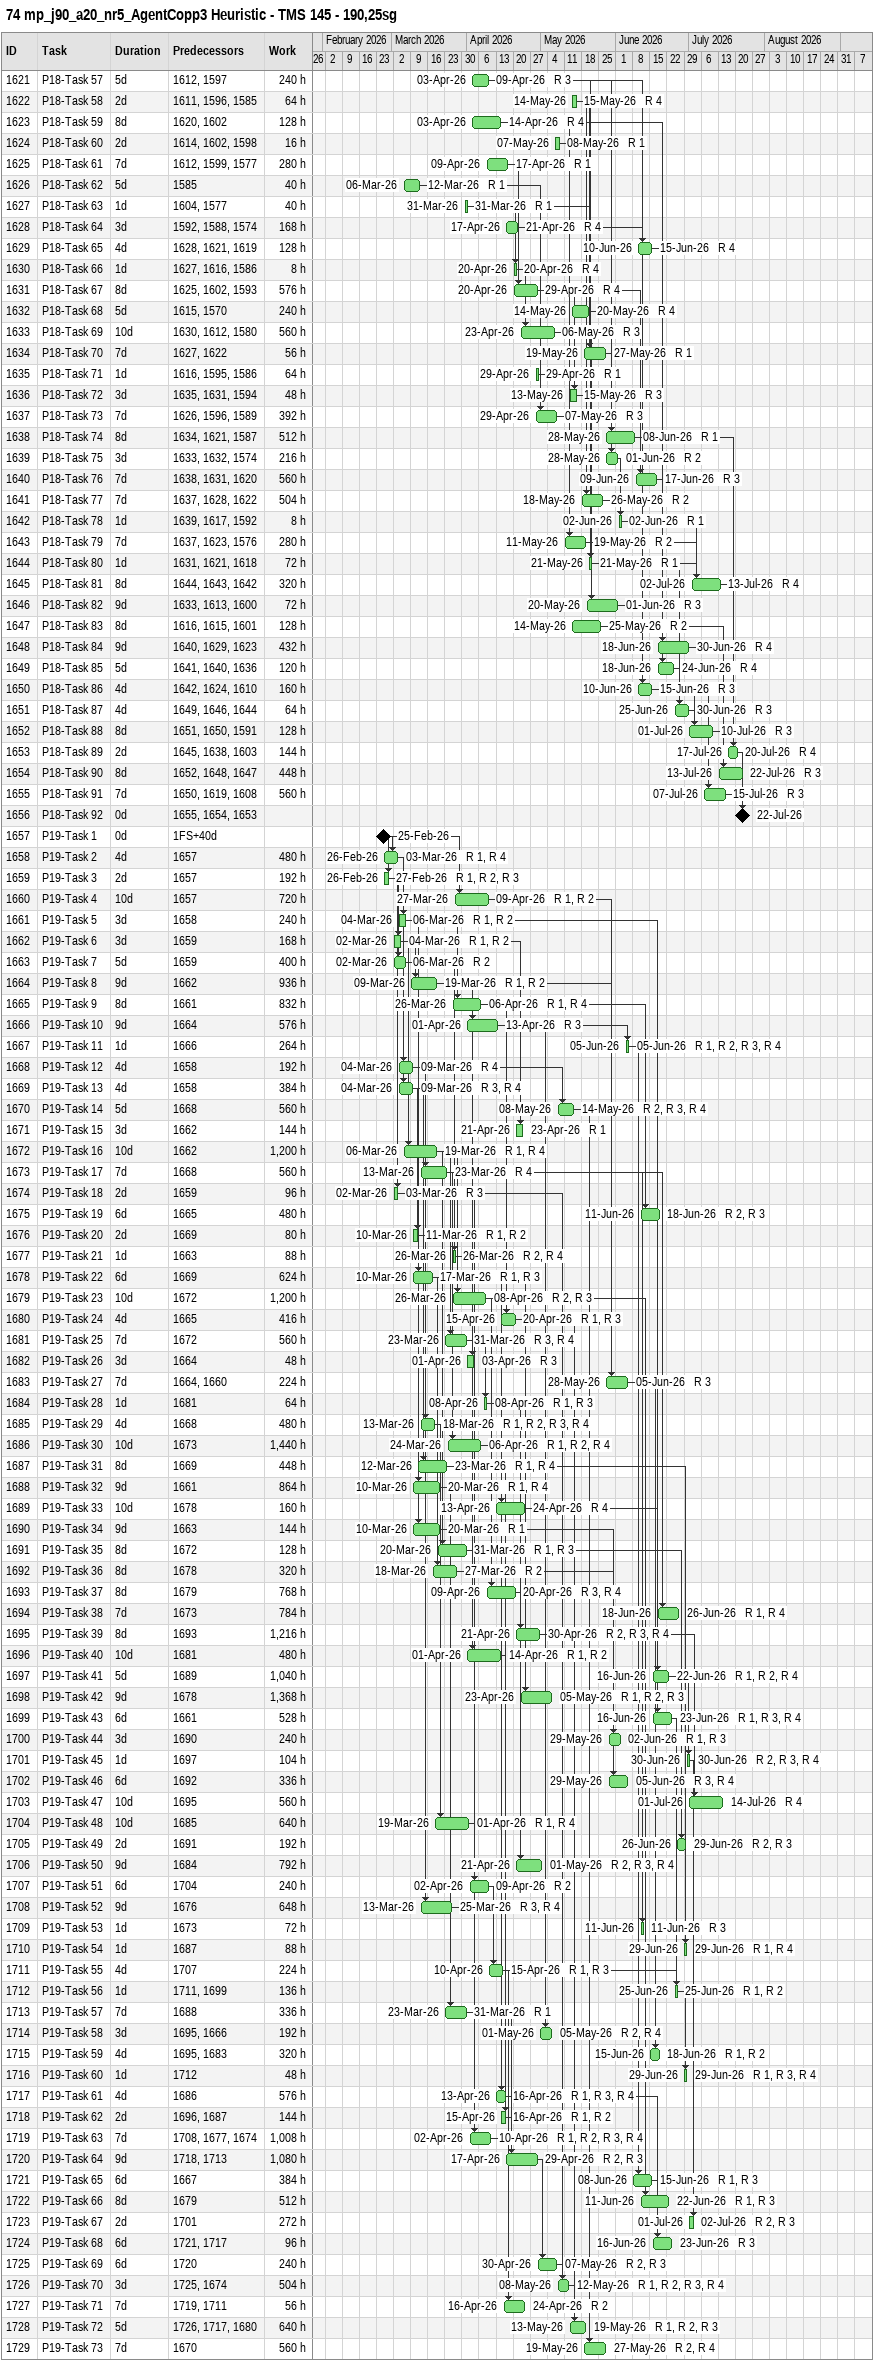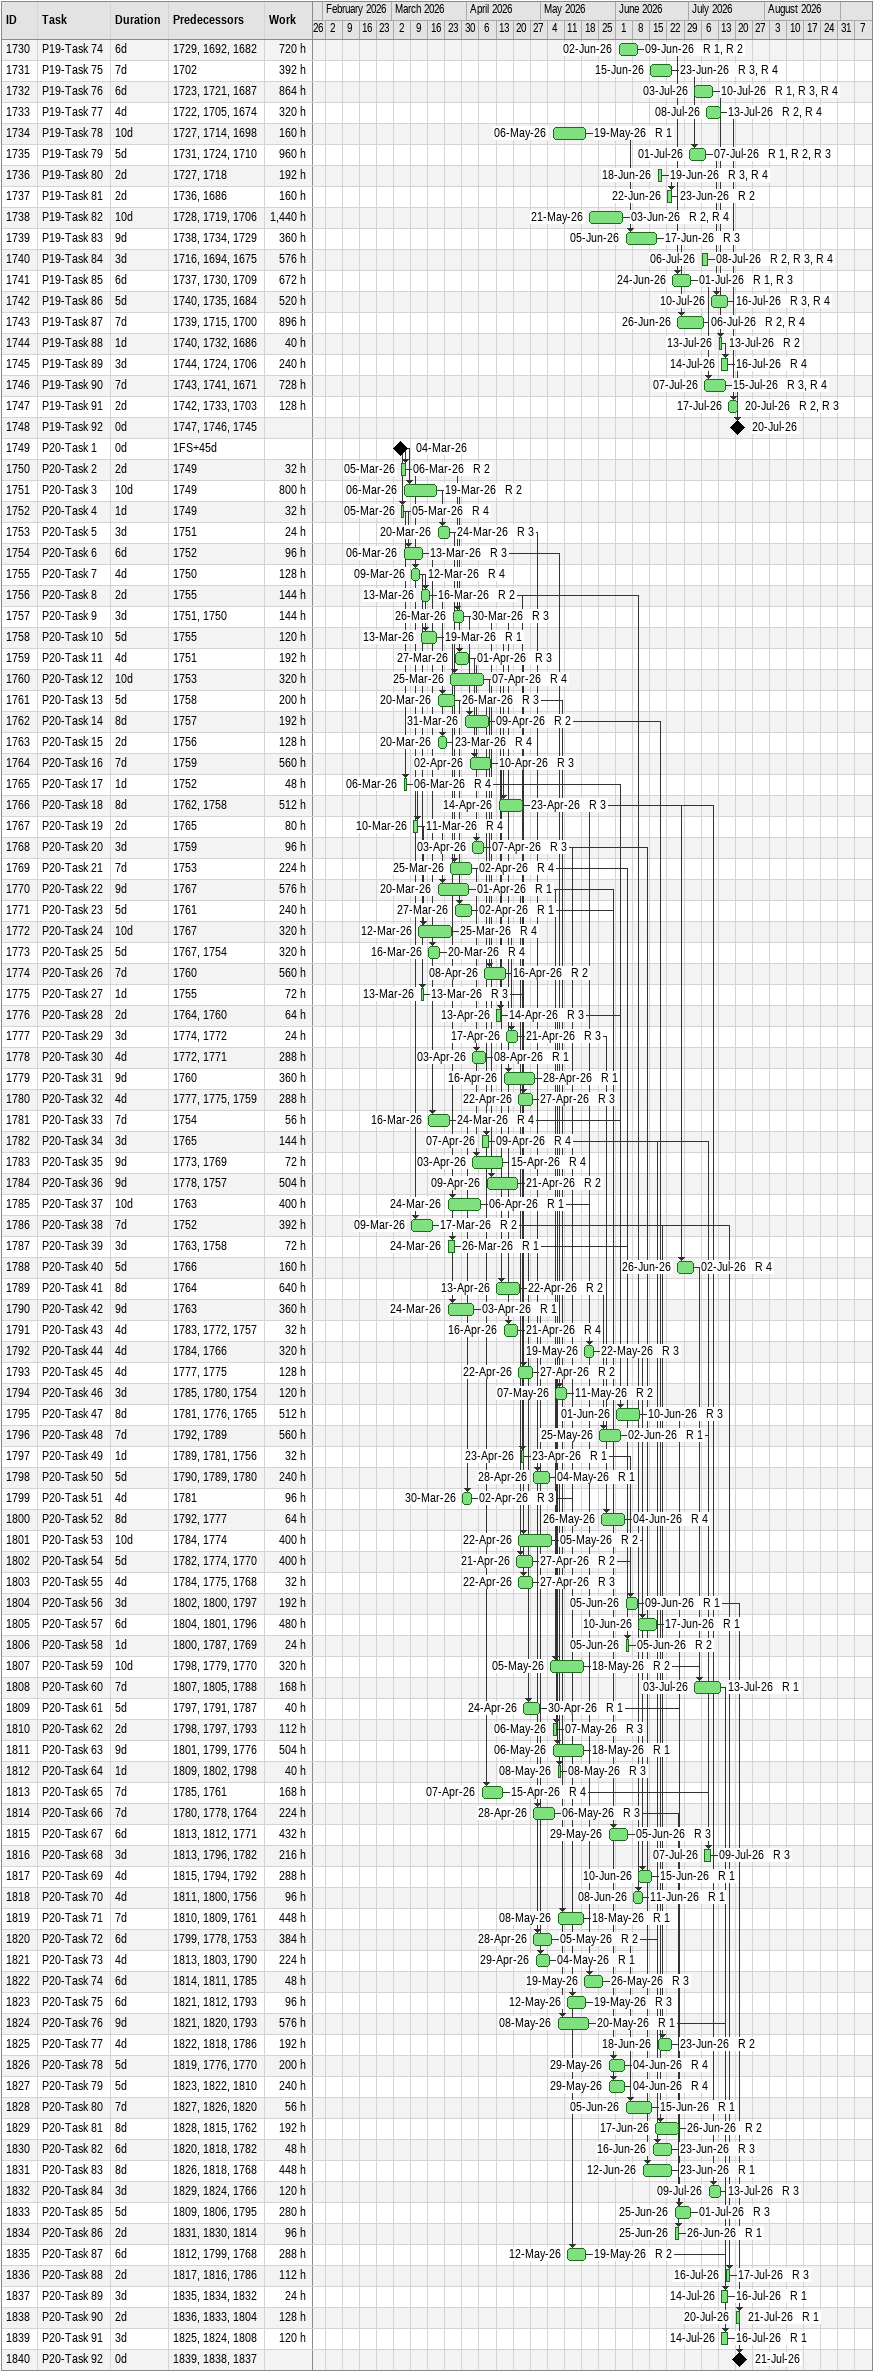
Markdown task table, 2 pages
74 mp_j90_a20_nr5_AgentCopp3 Heuristic - TMS 145 - 190,25sg

| ID | Task | Duration | Start | Finish | Predecessors | Resources | Work (h) |
|---|---|---|---|---|---|---|---|
| 1621 | P18-Task 57 | 5d | 2026-04-03 | 2026-04-09 | 1612, 1597 | R 3 | 240 |
| 1622 | P18-Task 58 | 2d | 2026-05-14 | 2026-05-15 | 1611, 1596, 1585 | R 4 | 64 |
| 1623 | P18-Task 59 | 8d | 2026-04-03 | 2026-04-14 | 1620, 1602 | R 4 | 128 |
| 1624 | P18-Task 60 | 2d | 2026-05-07 | 2026-05-08 | 1614, 1602, 1598 | R 1 | 16 |
| 1625 | P18-Task 61 | 7d | 2026-04-09 | 2026-04-17 | 1612, 1599, 1577 | R 1 | 280 |
| 1626 | P18-Task 62 | 5d | 2026-03-06 | 2026-03-12 | 1585 | R 1 | 40 |
| 1627 | P18-Task 63 | 1d | 2026-03-31 | 2026-03-31 | 1604, 1577 | R 1 | 40 |
| 1628 | P18-Task 64 | 3d | 2026-04-17 | 2026-04-21 | 1592, 1588, 1574 | R 4 | 168 |
| 1629 | P18-Task 65 | 4d | 2026-06-10 | 2026-06-15 | 1628, 1621, 1619 | R 4 | 128 |
| 1630 | P18-Task 66 | 1d | 2026-04-20 | 2026-04-20 | 1627, 1616, 1586 | R 4 | 8 |
| 1631 | P18-Task 67 | 8d | 2026-04-20 | 2026-04-29 | 1625, 1602, 1593 | R 4 | 576 |
| 1632 | P18-Task 68 | 5d | 2026-05-14 | 2026-05-20 | 1615, 1570 | R 4 | 240 |
| 1633 | P18-Task 69 | 10d | 2026-04-23 | 2026-05-06 | 1630, 1612, 1580 | R 3 | 560 |
| 1634 | P18-Task 70 | 7d | 2026-05-19 | 2026-05-27 | 1627, 1622 | R 1 | 56 |
| 1635 | P18-Task 71 | 1d | 2026-04-29 | 2026-04-29 | 1616, 1595, 1586 | R 1 | 64 |
| 1636 | P18-Task 72 | 3d | 2026-05-13 | 2026-05-15 | 1635, 1631, 1594 | R 3 | 48 |
| 1637 | P18-Task 73 | 7d | 2026-04-29 | 2026-05-07 | 1626, 1596, 1589 | R 3 | 392 |
| 1638 | P18-Task 74 | 8d | 2026-05-28 | 2026-06-08 | 1634, 1621, 1587 | R 1 | 512 |
| 1639 | P18-Task 75 | 3d | 2026-05-28 | 2026-06-01 | 1633, 1632, 1574 | R 2 | 216 |
| 1640 | P18-Task 76 | 7d | 2026-06-09 | 2026-06-17 | 1638, 1631, 1620 | R 3 | 560 |
| 1641 | P18-Task 77 | 7d | 2026-05-18 | 2026-05-26 | 1637, 1628, 1622 | R 2 | 504 |
| 1642 | P18-Task 78 | 1d | 2026-06-02 | 2026-06-02 | 1639, 1617, 1592 | R 1 | 8 |
| 1643 | P18-Task 79 | 7d | 2026-05-11 | 2026-05-19 | 1637, 1623, 1576 | R 2 | 280 |
| 1644 | P18-Task 80 | 1d | 2026-05-21 | 2026-05-21 | 1631, 1621, 1618 | R 1 | 72 |
| 1645 | P18-Task 81 | 8d | 2026-07-02 | 2026-07-13 | 1644, 1643, 1642 | R 4 | 320 |
| 1646 | P18-Task 82 | 9d | 2026-05-20 | 2026-06-01 | 1633, 1613, 1600 | R 3 | 72 |
| 1647 | P18-Task 83 | 8d | 2026-05-14 | 2026-05-25 | 1616, 1615, 1601 | R 2 | 128 |
| 1648 | P18-Task 84 | 9d | 2026-06-18 | 2026-06-30 | 1640, 1629, 1623 | R 4 | 432 |
| 1649 | P18-Task 85 | 5d | 2026-06-18 | 2026-06-24 | 1641, 1640, 1636 | R 4 | 120 |
| 1650 | P18-Task 86 | 4d | 2026-06-10 | 2026-06-15 | 1642, 1624, 1610 | R 3 | 160 |
| 1651 | P18-Task 87 | 4d | 2026-06-25 | 2026-06-30 | 1649, 1646, 1644 | R 3 | 64 |
| 1652 | P18-Task 88 | 8d | 2026-07-01 | 2026-07-10 | 1651, 1650, 1591 | R 3 | 128 |
| 1653 | P18-Task 89 | 2d | 2026-07-17 | 2026-07-20 | 1645, 1638, 1603 | R 4 | 144 |
| 1654 | P18-Task 90 | 8d | 2026-07-13 | 2026-07-22 | 1652, 1648, 1647 | R 3 | 448 |
| 1655 | P18-Task 91 | 7d | 2026-07-07 | 2026-07-15 | 1650, 1619, 1608 | R 3 | 560 |
| 1656 | P18-Task 92 | 0d | 2026-07-22 | 2026-07-22 | 1655, 1654, 1653 |  |  |
| 1657 | P19-Task 1 | 0d | 2026-02-25 | 2026-02-25 | 1FS+40d |  |  |
| 1658 | P19-Task 2 | 4d | 2026-02-26 | 2026-03-03 | 1657 | R 1, R 4 | 480 |
| 1659 | P19-Task 3 | 2d | 2026-02-26 | 2026-02-27 | 1657 | R 1, R 2, R 3 | 192 |
| 1660 | P19-Task 4 | 10d | 2026-03-27 | 2026-04-09 | 1657 | R 1, R 2 | 720 |
| 1661 | P19-Task 5 | 3d | 2026-03-04 | 2026-03-06 | 1658 | R 1, R 2 | 240 |
| 1662 | P19-Task 6 | 3d | 2026-03-02 | 2026-03-04 | 1659 | R 1, R 2 | 168 |
| 1663 | P19-Task 7 | 5d | 2026-03-02 | 2026-03-06 | 1659 | R 2 | 400 |
| 1664 | P19-Task 8 | 9d | 2026-03-09 | 2026-03-19 | 1662 | R 1, R 2 | 936 |
| 1665 | P19-Task 9 | 8d | 2026-03-26 | 2026-04-06 | 1661 | R 1, R 4 | 832 |
| 1666 | P19-Task 10 | 9d | 2026-04-01 | 2026-04-13 | 1664 | R 3 | 576 |
| 1667 | P19-Task 11 | 1d | 2026-06-05 | 2026-06-05 | 1666 | R 1, R 2, R 3, R 4 | 264 |
| 1668 | P19-Task 12 | 4d | 2026-03-04 | 2026-03-09 | 1658 | R 4 | 192 |
| 1669 | P19-Task 13 | 4d | 2026-03-04 | 2026-03-09 | 1658 | R 3, R 4 | 384 |
| 1670 | P19-Task 14 | 5d | 2026-05-08 | 2026-05-14 | 1668 | R 2, R 3, R 4 | 560 |
| 1671 | P19-Task 15 | 3d | 2026-04-21 | 2026-04-23 | 1662 | R 1 | 144 |
| 1672 | P19-Task 16 | 10d | 2026-03-06 | 2026-03-19 | 1662 | R 1, R 4 | 1200 |
| 1673 | P19-Task 17 | 7d | 2026-03-13 | 2026-03-23 | 1668 | R 4 | 560 |
| 1674 | P19-Task 18 | 2d | 2026-03-02 | 2026-03-03 | 1659 | R 3 | 96 |
| 1675 | P19-Task 19 | 6d | 2026-06-11 | 2026-06-18 | 1665 | R 2, R 3 | 480 |
| 1676 | P19-Task 20 | 2d | 2026-03-10 | 2026-03-11 | 1669 | R 1, R 2 | 80 |
| 1677 | P19-Task 21 | 1d | 2026-03-26 | 2026-03-26 | 1663 | R 2, R 4 | 88 |
| 1678 | P19-Task 22 | 6d | 2026-03-10 | 2026-03-17 | 1669 | R 1, R 3 | 624 |
| 1679 | P19-Task 23 | 10d | 2026-03-26 | 2026-04-08 | 1672 | R 2, R 3 | 1200 |
| 1680 | P19-Task 24 | 4d | 2026-04-15 | 2026-04-20 | 1665 | R 1, R 3 | 416 |
| 1681 | P19-Task 25 | 7d | 2026-03-23 | 2026-03-31 | 1672 | R 3, R 4 | 560 |
| 1682 | P19-Task 26 | 3d | 2026-04-01 | 2026-04-03 | 1664 | R 3 | 48 |
| 1683 | P19-Task 27 | 7d | 2026-05-28 | 2026-06-05 | 1664, 1660 | R 3 | 224 |
| 1684 | P19-Task 28 | 1d | 2026-04-08 | 2026-04-08 | 1681 | R 1, R 3 | 64 |
| 1685 | P19-Task 29 | 4d | 2026-03-13 | 2026-03-18 | 1668 | R 1, R 2, R 3, R 4 | 480 |
| 1686 | P19-Task 30 | 10d | 2026-03-24 | 2026-04-06 | 1673 | R 1, R 2, R 4 | 1440 |
| 1687 | P19-Task 31 | 8d | 2026-03-12 | 2026-03-23 | 1669 | R 1, R 4 | 448 |
| 1688 | P19-Task 32 | 9d | 2026-03-10 | 2026-03-20 | 1661 | R 1, R 4 | 864 |
| 1689 | P19-Task 33 | 10d | 2026-04-13 | 2026-04-24 | 1678 | R 4 | 160 |
| 1690 | P19-Task 34 | 9d | 2026-03-10 | 2026-03-20 | 1663 | R 1 | 144 |
| 1691 | P19-Task 35 | 8d | 2026-03-20 | 2026-03-31 | 1672 | R 1, R 3 | 128 |
| 1692 | P19-Task 36 | 8d | 2026-03-18 | 2026-03-27 | 1678 | R 2 | 320 |
| 1693 | P19-Task 37 | 8d | 2026-04-09 | 2026-04-20 | 1679 | R 3, R 4 | 768 |
| 1694 | P19-Task 38 | 7d | 2026-06-18 | 2026-06-26 | 1673 | R 1, R 4 | 784 |
| 1695 | P19-Task 39 | 8d | 2026-04-21 | 2026-04-30 | 1693 | R 2, R 3, R 4 | 1216 |
| 1696 | P19-Task 40 | 10d | 2026-04-01 | 2026-04-14 | 1681 | R 1, R 2 | 480 |
| 1697 | P19-Task 41 | 5d | 2026-06-16 | 2026-06-22 | 1689 | R 1, R 2, R 4 | 1040 |
| 1698 | P19-Task 42 | 9d | 2026-04-23 | 2026-05-05 | 1678 | R 1, R 2, R 3 | 1368 |
| 1699 | P19-Task 43 | 6d | 2026-06-16 | 2026-06-23 | 1661 | R 1, R 3, R 4 | 528 |
| 1700 | P19-Task 44 | 3d | 2026-05-29 | 2026-06-02 | 1690 | R 1, R 3 | 240 |
| 1701 | P19-Task 45 | 1d | 2026-06-30 | 2026-06-30 | 1697 | R 2, R 3, R 4 | 104 |
| 1702 | P19-Task 46 | 6d | 2026-05-29 | 2026-06-05 | 1692 | R 3, R 4 | 336 |
| 1703 | P19-Task 47 | 10d | 2026-07-01 | 2026-07-14 | 1695 | R 4 | 560 |
| 1704 | P19-Task 48 | 10d | 2026-03-19 | 2026-04-01 | 1685 | R 1, R 4 | 640 |
| 1705 | P19-Task 49 | 2d | 2026-06-26 | 2026-06-29 | 1691 | R 2, R 3 | 192 |
| 1706 | P19-Task 50 | 9d | 2026-04-21 | 2026-05-01 | 1684 | R 2, R 3, R 4 | 792 |
| 1707 | P19-Task 51 | 6d | 2026-04-02 | 2026-04-09 | 1704 | R 2 | 240 |
| 1708 | P19-Task 52 | 9d | 2026-03-13 | 2026-03-25 | 1676 | R 3, R 4 | 648 |
| 1709 | P19-Task 53 | 1d | 2026-06-11 | 2026-06-11 | 1673 | R 3 | 72 |
| 1710 | P19-Task 54 | 1d | 2026-06-29 | 2026-06-29 | 1687 | R 1, R 4 | 88 |
| 1711 | P19-Task 55 | 4d | 2026-04-10 | 2026-04-15 | 1707 | R 1, R 3 | 224 |
| 1712 | P19-Task 56 | 1d | 2026-06-25 | 2026-06-25 | 1711, 1699 | R 1, R 2 | 136 |
| 1713 | P19-Task 57 | 7d | 2026-03-23 | 2026-03-31 | 1688 | R 1 | 336 |
| 1714 | P19-Task 58 | 3d | 2026-05-01 | 2026-05-05 | 1695, 1666 | R 2, R 4 | 192 |
| 1715 | P19-Task 59 | 4d | 2026-06-15 | 2026-06-18 | 1695, 1683 | R 1, R 2 | 320 |
| 1716 | P19-Task 60 | 1d | 2026-06-29 | 2026-06-29 | 1712 | R 1, R 3, R 4 | 48 |
| 1717 | P19-Task 61 | 4d | 2026-04-13 | 2026-04-16 | 1686 | R 1, R 3, R 4 | 576 |
| 1718 | P19-Task 62 | 2d | 2026-04-15 | 2026-04-16 | 1696, 1687 | R 1, R 2 | 144 |
| 1719 | P19-Task 63 | 7d | 2026-04-02 | 2026-04-10 | 1708, 1677, 1674 | R 1, R 2, R 3, R 4 | 1008 |
| 1720 | P19-Task 64 | 9d | 2026-04-17 | 2026-04-29 | 1718, 1713 | R 2, R 3 | 1080 |
| 1721 | P19-Task 65 | 6d | 2026-06-08 | 2026-06-15 | 1667 | R 1, R 3 | 384 |
| 1722 | P19-Task 66 | 8d | 2026-06-11 | 2026-06-22 | 1679 | R 1, R 3 | 512 |
| 1723 | P19-Task 67 | 2d | 2026-07-01 | 2026-07-02 | 1701 | R 2, R 3 | 272 |
| 1724 | P19-Task 68 | 6d | 2026-06-16 | 2026-06-23 | 1721, 1717 | R 3 | 96 |
| 1725 | P19-Task 69 | 6d | 2026-04-30 | 2026-05-07 | 1720 | R 2, R 3 | 240 |
| 1726 | P19-Task 70 | 3d | 2026-05-08 | 2026-05-12 | 1725, 1674 | R 1, R 2, R 3, R 4 | 504 |
| 1727 | P19-Task 71 | 7d | 2026-04-16 | 2026-04-24 | 1719, 1711 | R 2 | 56 |
| 1728 | P19-Task 72 | 5d | 2026-05-13 | 2026-05-19 | 1726, 1717, 1680 | R 1, R 2, R 3 | 640 |
| 1729 | P19-Task 73 | 7d | 2026-05-19 | 2026-05-27 | 1670 | R 2, R 4 | 560 |
| 1730 | P19-Task 74 | 6d | 2026-06-02 | 2026-06-09 | 1729, 1692, 1682 | R 1, R 2 | 720 |
| 1731 | P19-Task 75 | 7d | 2026-06-15 | 2026-06-23 | 1702 | R 3, R 4 | 392 |
| 1732 | P19-Task 76 | 6d | 2026-07-03 | 2026-07-10 | 1723, 1721, 1687 | R 1, R 3, R 4 | 864 |
| 1733 | P19-Task 77 | 4d | 2026-07-08 | 2026-07-13 | 1722, 1705, 1674 | R 2, R 4 | 320 |
| 1734 | P19-Task 78 | 10d | 2026-05-06 | 2026-05-19 | 1727, 1714, 1698 | R 1 | 160 |
| 1735 | P19-Task 79 | 5d | 2026-07-01 | 2026-07-07 | 1731, 1724, 1710 | R 1, R 2, R 3 | 960 |
| 1736 | P19-Task 80 | 2d | 2026-06-18 | 2026-06-19 | 1727, 1718 | R 3, R 4 | 192 |
| 1737 | P19-Task 81 | 2d | 2026-06-22 | 2026-06-23 | 1736, 1686 | R 2 | 160 |
| 1738 | P19-Task 82 | 10d | 2026-05-21 | 2026-06-03 | 1728, 1719, 1706 | R 2, R 4 | 1440 |
| 1739 | P19-Task 83 | 9d | 2026-06-05 | 2026-06-17 | 1738, 1734, 1729 | R 3 | 360 |
| 1740 | P19-Task 84 | 3d | 2026-07-06 | 2026-07-08 | 1716, 1694, 1675 | R 2, R 3, R 4 | 576 |
| 1741 | P19-Task 85 | 6d | 2026-06-24 | 2026-07-01 | 1737, 1730, 1709 | R 1, R 3 | 672 |
| 1742 | P19-Task 86 | 5d | 2026-07-10 | 2026-07-16 | 1740, 1735, 1684 | R 3, R 4 | 520 |
| 1743 | P19-Task 87 | 7d | 2026-06-26 | 2026-07-06 | 1739, 1715, 1700 | R 2, R 4 | 896 |
| 1744 | P19-Task 88 | 1d | 2026-07-13 | 2026-07-13 | 1740, 1732, 1686 | R 2 | 40 |
| 1745 | P19-Task 89 | 3d | 2026-07-14 | 2026-07-16 | 1744, 1724, 1706 | R 4 | 240 |
| 1746 | P19-Task 90 | 7d | 2026-07-07 | 2026-07-15 | 1743, 1741, 1671 | R 3, R 4 | 728 |
| 1747 | P19-Task 91 | 2d | 2026-07-17 | 2026-07-20 | 1742, 1733, 1703 | R 2, R 3 | 128 |
| 1748 | P19-Task 92 | 0d | 2026-07-20 | 2026-07-20 | 1747, 1746, 1745 |  |  |
| 1749 | P20-Task 1 | 0d | 2026-03-04 | 2026-03-04 | 1FS+45d |  |  |
| 1750 | P20-Task 2 | 2d | 2026-03-05 | 2026-03-06 | 1749 | R 2 | 32 |
| 1751 | P20-Task 3 | 10d | 2026-03-06 | 2026-03-19 | 1749 | R 2 | 800 |
| 1752 | P20-Task 4 | 1d | 2026-03-05 | 2026-03-05 | 1749 | R 4 | 32 |
| 1753 | P20-Task 5 | 3d | 2026-03-20 | 2026-03-24 | 1751 | R 3 | 24 |
| 1754 | P20-Task 6 | 6d | 2026-03-06 | 2026-03-13 | 1752 | R 3 | 96 |
| 1755 | P20-Task 7 | 4d | 2026-03-09 | 2026-03-12 | 1750 | R 4 | 128 |
| 1756 | P20-Task 8 | 2d | 2026-03-13 | 2026-03-16 | 1755 | R 2 | 144 |
| 1757 | P20-Task 9 | 3d | 2026-03-26 | 2026-03-30 | 1751, 1750 | R 3 | 144 |
| 1758 | P20-Task 10 | 5d | 2026-03-13 | 2026-03-19 | 1755 | R 1 | 120 |
| 1759 | P20-Task 11 | 4d | 2026-03-27 | 2026-04-01 | 1751 | R 3 | 192 |
| 1760 | P20-Task 12 | 10d | 2026-03-25 | 2026-04-07 | 1753 | R 4 | 320 |
| 1761 | P20-Task 13 | 5d | 2026-03-20 | 2026-03-26 | 1758 | R 3 | 200 |
| 1762 | P20-Task 14 | 8d | 2026-03-31 | 2026-04-09 | 1757 | R 2 | 192 |
| 1763 | P20-Task 15 | 2d | 2026-03-20 | 2026-03-23 | 1756 | R 4 | 128 |
| 1764 | P20-Task 16 | 7d | 2026-04-02 | 2026-04-10 | 1759 | R 3 | 560 |
| 1765 | P20-Task 17 | 1d | 2026-03-06 | 2026-03-06 | 1752 | R 4 | 48 |
| 1766 | P20-Task 18 | 8d | 2026-04-14 | 2026-04-23 | 1762, 1758 | R 3 | 512 |
| 1767 | P20-Task 19 | 2d | 2026-03-10 | 2026-03-11 | 1765 | R 4 | 80 |
| 1768 | P20-Task 20 | 3d | 2026-04-03 | 2026-04-07 | 1759 | R 3 | 96 |
| 1769 | P20-Task 21 | 7d | 2026-03-25 | 2026-04-02 | 1753 | R 4 | 224 |
| 1770 | P20-Task 22 | 9d | 2026-03-20 | 2026-04-01 | 1767 | R 1 | 576 |
| 1771 | P20-Task 23 | 5d | 2026-03-27 | 2026-04-02 | 1761 | R 1 | 240 |
| 1772 | P20-Task 24 | 10d | 2026-03-12 | 2026-03-25 | 1767 | R 4 | 320 |
| 1773 | P20-Task 25 | 5d | 2026-03-16 | 2026-03-20 | 1767, 1754 | R 4 | 320 |
| 1774 | P20-Task 26 | 7d | 2026-04-08 | 2026-04-16 | 1760 | R 2 | 560 |
| 1775 | P20-Task 27 | 1d | 2026-03-13 | 2026-03-13 | 1755 | R 3 | 72 |
| 1776 | P20-Task 28 | 2d | 2026-04-13 | 2026-04-14 | 1764, 1760 | R 3 | 64 |
| 1777 | P20-Task 29 | 3d | 2026-04-17 | 2026-04-21 | 1774, 1772 | R 3 | 24 |
| 1778 | P20-Task 30 | 4d | 2026-04-03 | 2026-04-08 | 1772, 1771 | R 1 | 288 |
| 1779 | P20-Task 31 | 9d | 2026-04-16 | 2026-04-28 | 1760 | R 1 | 360 |
| 1780 | P20-Task 32 | 4d | 2026-04-22 | 2026-04-27 | 1777, 1775, 1759 | R 3 | 288 |
| 1781 | P20-Task 33 | 7d | 2026-03-16 | 2026-03-24 | 1754 | R 4 | 56 |
| 1782 | P20-Task 34 | 3d | 2026-04-07 | 2026-04-09 | 1765 | R 4 | 144 |
| 1783 | P20-Task 35 | 9d | 2026-04-03 | 2026-04-15 | 1773, 1769 | R 4 | 72 |
| 1784 | P20-Task 36 | 9d | 2026-04-09 | 2026-04-21 | 1778, 1757 | R 2 | 504 |
| 1785 | P20-Task 37 | 10d | 2026-03-24 | 2026-04-06 | 1763 | R 1 | 400 |
| 1786 | P20-Task 38 | 7d | 2026-03-09 | 2026-03-17 | 1752 | R 2 | 392 |
| 1787 | P20-Task 39 | 3d | 2026-03-24 | 2026-03-26 | 1763, 1758 | R 1 | 72 |
| 1788 | P20-Task 40 | 5d | 2026-06-26 | 2026-07-02 | 1766 | R 4 | 160 |
| 1789 | P20-Task 41 | 8d | 2026-04-13 | 2026-04-22 | 1764 | R 2 | 640 |
| 1790 | P20-Task 42 | 9d | 2026-03-24 | 2026-04-03 | 1763 | R 1 | 360 |
| 1791 | P20-Task 43 | 4d | 2026-04-16 | 2026-04-21 | 1783, 1772, 1757 | R 4 | 32 |
| 1792 | P20-Task 44 | 4d | 2026-05-19 | 2026-05-22 | 1784, 1766 | R 3 | 320 |
| 1793 | P20-Task 45 | 4d | 2026-04-22 | 2026-04-27 | 1777, 1775 | R 2 | 128 |
| 1794 | P20-Task 46 | 3d | 2026-05-07 | 2026-05-11 | 1785, 1780, 1754 | R 2 | 120 |
| 1795 | P20-Task 47 | 8d | 2026-06-01 | 2026-06-10 | 1781, 1776, 1765 | R 3 | 512 |
| 1796 | P20-Task 48 | 7d | 2026-05-25 | 2026-06-02 | 1792, 1789 | R 1 | 560 |
| 1797 | P20-Task 49 | 1d | 2026-04-23 | 2026-04-23 | 1789, 1781, 1756 | R 1 | 32 |
| 1798 | P20-Task 50 | 5d | 2026-04-28 | 2026-05-04 | 1790, 1789, 1780 | R 1 | 240 |
| 1799 | P20-Task 51 | 4d | 2026-03-30 | 2026-04-02 | 1781 | R 3 | 96 |
| 1800 | P20-Task 52 | 8d | 2026-05-26 | 2026-06-04 | 1792, 1777 | R 4 | 64 |
| 1801 | P20-Task 53 | 10d | 2026-04-22 | 2026-05-05 | 1784, 1774 | R 2 | 400 |
| 1802 | P20-Task 54 | 5d | 2026-04-21 | 2026-04-27 | 1782, 1774, 1770 | R 2 | 400 |
| 1803 | P20-Task 55 | 4d | 2026-04-22 | 2026-04-27 | 1784, 1775, 1768 | R 3 | 32 |
| 1804 | P20-Task 56 | 3d | 2026-06-05 | 2026-06-09 | 1802, 1800, 1797 | R 1 | 192 |
| 1805 | P20-Task 57 | 6d | 2026-06-10 | 2026-06-17 | 1804, 1801, 1796 | R 1 | 480 |
| 1806 | P20-Task 58 | 1d | 2026-06-05 | 2026-06-05 | 1800, 1787, 1769 | R 2 | 24 |
| 1807 | P20-Task 59 | 10d | 2026-05-05 | 2026-05-18 | 1798, 1779, 1770 | R 2 | 320 |
| 1808 | P20-Task 60 | 7d | 2026-07-03 | 2026-07-13 | 1807, 1805, 1788 | R 1 | 168 |
| 1809 | P20-Task 61 | 5d | 2026-04-24 | 2026-04-30 | 1797, 1791, 1787 | R 1 | 40 |
| 1810 | P20-Task 62 | 2d | 2026-05-06 | 2026-05-07 | 1798, 1797, 1793 | R 3 | 112 |
| 1811 | P20-Task 63 | 9d | 2026-05-06 | 2026-05-18 | 1801, 1799, 1776 | R 1 | 504 |
| 1812 | P20-Task 64 | 1d | 2026-05-08 | 2026-05-08 | 1809, 1802, 1798 | R 3 | 40 |
| 1813 | P20-Task 65 | 7d | 2026-04-07 | 2026-04-15 | 1785, 1761 | R 4 | 168 |
| 1814 | P20-Task 66 | 7d | 2026-04-28 | 2026-05-06 | 1780, 1778, 1764 | R 3 | 224 |
| 1815 | P20-Task 67 | 6d | 2026-05-29 | 2026-06-05 | 1813, 1812, 1771 | R 3 | 432 |
| 1816 | P20-Task 68 | 3d | 2026-07-07 | 2026-07-09 | 1813, 1796, 1782 | R 3 | 216 |
| 1817 | P20-Task 69 | 4d | 2026-06-10 | 2026-06-15 | 1815, 1794, 1792 | R 1 | 288 |
| 1818 | P20-Task 70 | 4d | 2026-06-08 | 2026-06-11 | 1811, 1800, 1756 | R 1 | 96 |
| 1819 | P20-Task 71 | 7d | 2026-05-08 | 2026-05-18 | 1810, 1809, 1761 | R 1 | 448 |
| 1820 | P20-Task 72 | 6d | 2026-04-28 | 2026-05-05 | 1799, 1778, 1753 | R 2 | 384 |
| 1821 | P20-Task 73 | 4d | 2026-04-29 | 2026-05-04 | 1813, 1803, 1790 | R 1 | 224 |
| 1822 | P20-Task 74 | 6d | 2026-05-19 | 2026-05-26 | 1814, 1811, 1785 | R 3 | 48 |
| 1823 | P20-Task 75 | 6d | 2026-05-12 | 2026-05-19 | 1821, 1812, 1793 | R 3 | 96 |
| 1824 | P20-Task 76 | 9d | 2026-05-08 | 2026-05-20 | 1821, 1820, 1793 | R 1 | 576 |
| 1825 | P20-Task 77 | 4d | 2026-06-18 | 2026-06-23 | 1822, 1818, 1786 | R 2 | 192 |
| 1826 | P20-Task 78 | 5d | 2026-05-29 | 2026-06-04 | 1819, 1776, 1770 | R 4 | 200 |
| 1827 | P20-Task 79 | 5d | 2026-05-29 | 2026-06-04 | 1823, 1822, 1810 | R 4 | 240 |
| 1828 | P20-Task 80 | 7d | 2026-06-05 | 2026-06-15 | 1827, 1826, 1820 | R 1 | 56 |
| 1829 | P20-Task 81 | 8d | 2026-06-17 | 2026-06-26 | 1828, 1815, 1762 | R 2 | 192 |
| 1830 | P20-Task 82 | 6d | 2026-06-16 | 2026-06-23 | 1820, 1818, 1782 | R 3 | 48 |
| 1831 | P20-Task 83 | 8d | 2026-06-12 | 2026-06-23 | 1826, 1818, 1768 | R 1 | 448 |
| 1832 | P20-Task 84 | 3d | 2026-07-09 | 2026-07-13 | 1829, 1824, 1766 | R 3 | 120 |
| 1833 | P20-Task 85 | 5d | 2026-06-25 | 2026-07-01 | 1809, 1806, 1795 | R 3 | 280 |
| 1834 | P20-Task 86 | 2d | 2026-06-25 | 2026-06-26 | 1831, 1830, 1814 | R 1 | 96 |
| 1835 | P20-Task 87 | 6d | 2026-05-12 | 2026-05-19 | 1812, 1799, 1768 | R 2 | 288 |
| 1836 | P20-Task 88 | 2d | 2026-07-16 | 2026-07-17 | 1817, 1816, 1786 | R 3 | 112 |
| 1837 | P20-Task 89 | 3d | 2026-07-14 | 2026-07-16 | 1835, 1834, 1832 | R 1 | 24 |
| 1838 | P20-Task 90 | 2d | 2026-07-20 | 2026-07-21 | 1836, 1833, 1804 | R 1 | 128 |
| 1839 | P20-Task 91 | 3d | 2026-07-14 | 2026-07-16 | 1825, 1824, 1808 | R 1 | 120 |
| 1840 | P20-Task 92 | 0d | 2026-07-21 | 2026-07-21 | 1839, 1838, 1837 |  |  |
